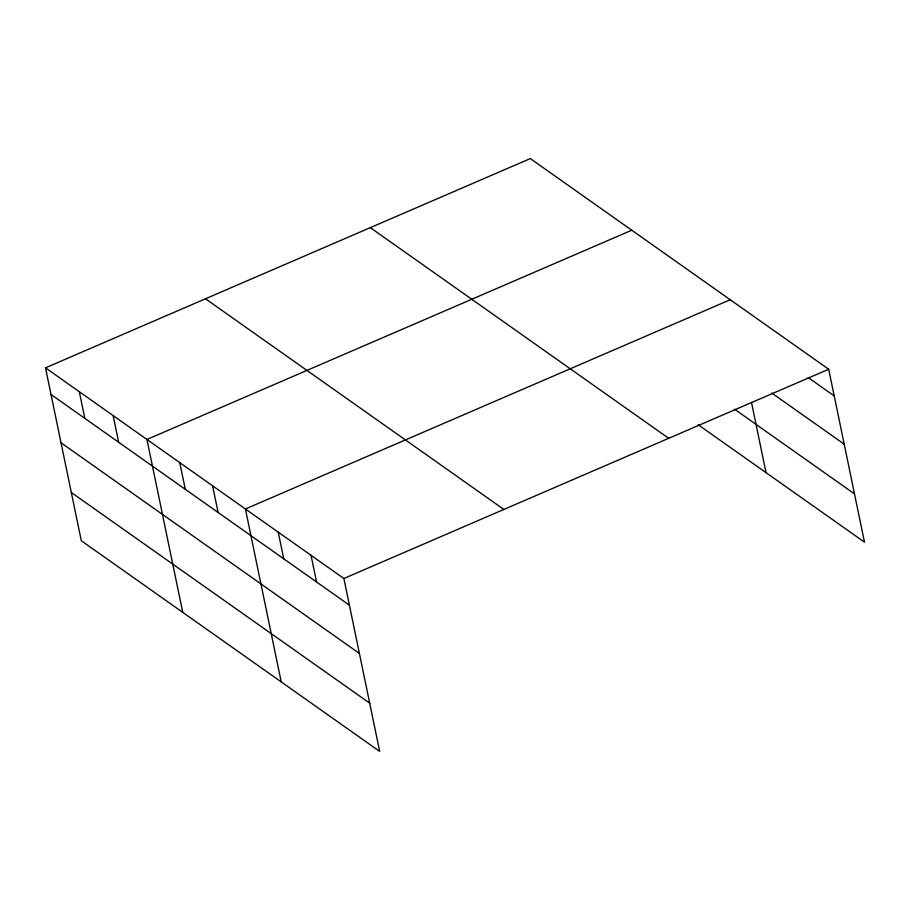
<?xml version="1.0" encoding="UTF-8"?>
<svg xmlns="http://www.w3.org/2000/svg" width="910" height="910" viewBox="0 0 910 910"><rect width="100%" height="100%" fill="white"/><g stroke="black" fill="none" stroke-linecap="round" stroke-linejoin="round"><path stroke-width="1.36" d="M45.5 367.833L343.878 578.498L379.686 751.41L81.308 540.745L45.5 367.833L530.314 158.59L828.691 369.255L864.5 542.167L698.129 424.708M631.767 230.219L146.942 439.462L182.762 612.373M730.23 299.731L245.416 508.974L281.224 681.897M343.878 578.498L828.691 369.255M808.182 377.548L834.22 395.93M771.771 393.04L844.207 444.182M734.541 409.204L854.501 493.902M370.325 227.636L668.702 438.301M205.489 298.787L503.867 509.441M51.028 394.508L349.394 605.173M61.015 442.772L359.393 653.426M71.31 492.492L369.688 703.146M751.467 402.288L766.038 472.654M311.049 555.316L316.578 582.002M278.232 532.145L283.761 558.82M212.587 485.803L218.116 512.478M179.77 462.633L185.299 489.307M113.136 415.586L118.653 442.26M79.318 391.709L84.835 418.384"/></g></svg>
